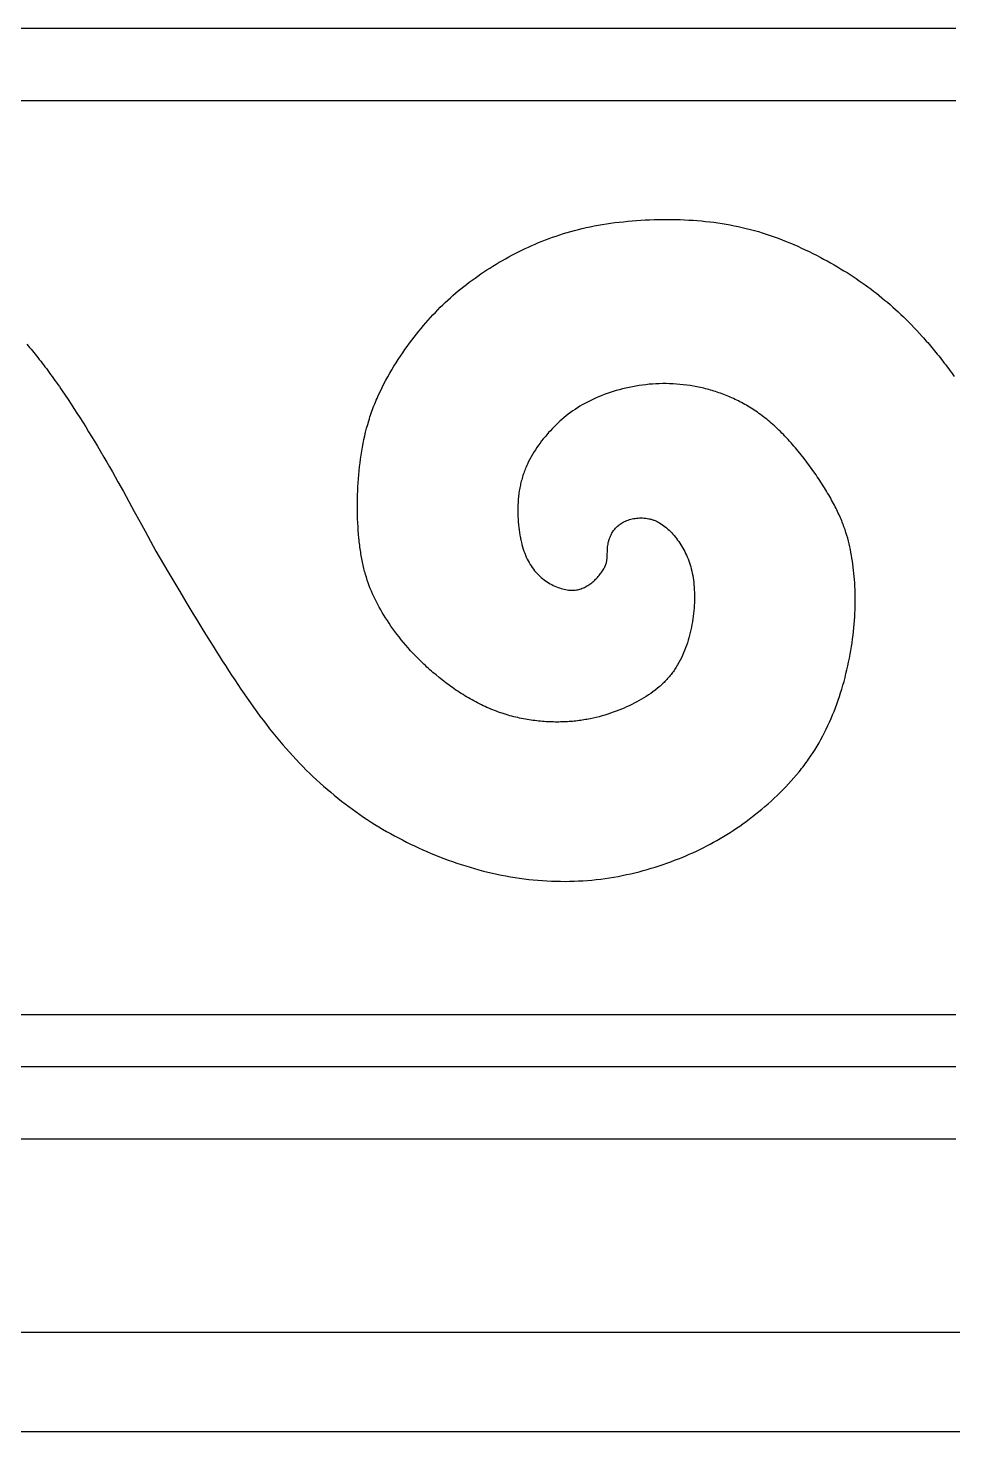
# Model space of a CAD drawing. Extents: x 0 to 279, y 0 to 212.
# Drawn here: x 36 to 69.1, y 161.3 to 211.6 of the extents above; entities that cross this region are included whole.
import ezdxf

# ---------------------------------------------------------------- set-up
doc = ezdxf.new("R2010")
doc.units = 0
doc.layers.add('LAYER_1', color=18, linetype='CONTINUOUS')

msp = doc.modelspace()

# ---------------------------------------------------------------- linework, layer by layer
at = {"layer": 'LAYER_1'}
for points in [[(35.32, 211.577), (36.069, 211.577), (36.82, 211.577), (37.573, 211.577), (39.084, 211.577), (40.597, 211.577), (42.11, 211.577), (43.62, 211.577), (44.373, 211.577), (45.124, 211.577), (45.873, 211.577), (46.619, 211.577), (47.363, 211.577), (48.103, 211.577), (48.839, 211.577), (49.572, 211.577), (50.3, 211.577), (51.023, 211.577), (51.382, 211.577), (51.741, 211.577), (52.097, 211.577), (52.453, 211.577), (52.807, 211.577), (53.159, 211.577), (53.51, 211.577), (53.86, 211.577), (54.207, 211.577), (54.553, 211.577), (54.897, 211.577), (55.24, 211.577), (55.58, 211.577), (55.919, 211.577), (56.255, 211.577), (56.59, 211.577), (56.923, 211.577), (57.253, 211.577), (57.582, 211.577), (57.908, 211.577), (58.232, 211.577), (58.554, 211.577), (58.873, 211.577), (59.191, 211.577), (59.505, 211.577), (59.818, 211.577), (60.127, 211.577), (60.435, 211.577), (60.739, 211.577), (61.041, 211.577), (61.341, 211.577), (61.637, 211.577), (61.931, 211.577), (62.222, 211.577), (62.51, 211.577), (62.796, 211.577), (63.078, 211.577), (63.357, 211.577), (63.634, 211.577), (63.907, 211.577), (64.177, 211.577), (64.444, 211.577), (64.707, 211.577), (64.968, 211.577), (65.225, 211.577), (65.478, 211.577), (65.728, 211.577), (65.975, 211.577), (66.218, 211.577), (66.458, 211.577), (66.694, 211.577), (66.927, 211.577), (67.155, 211.577), (67.38, 211.577), (67.601, 211.577), (67.819, 211.577), (68.032, 211.577), (68.242, 211.577), (68.447, 211.577), (68.649, 211.577), (68.846, 211.577), (69.04, 211.577), (69.229, 211.577)], [(69.229, 208.976), (69.04, 208.976), (68.846, 208.976), (68.649, 208.976), (68.447, 208.976), (68.242, 208.976), (68.032, 208.976), (67.819, 208.976), (67.601, 208.976), (67.38, 208.976), (67.155, 208.976), (66.927, 208.976), (66.694, 208.976), (66.458, 208.976), (66.218, 208.976), (65.975, 208.976), (65.728, 208.976), (65.478, 208.976), (65.225, 208.976), (64.968, 208.976), (64.707, 208.976), (64.444, 208.976), (64.177, 208.976), (63.907, 208.976), (63.634, 208.976), (63.357, 208.976), (63.078, 208.976), (62.796, 208.976), (62.51, 208.976), (62.222, 208.976), (61.931, 208.976), (61.637, 208.976), (61.341, 208.976), (61.041, 208.976), (60.739, 208.976), (60.435, 208.976), (60.127, 208.976), (59.818, 208.976), (59.505, 208.976), (59.191, 208.976), (58.873, 208.976), (58.554, 208.976), (58.232, 208.976), (57.908, 208.976), (57.582, 208.976), (57.253, 208.976), (56.923, 208.976), (56.59, 208.976), (56.255, 208.976), (55.919, 208.976), (55.58, 208.976), (55.24, 208.976), (54.897, 208.976), (54.553, 208.976), (54.207, 208.976), (53.86, 208.976), (53.51, 208.976), (53.159, 208.976), (52.807, 208.976), (52.453, 208.976), (52.097, 208.976), (51.741, 208.976), (51.382, 208.976), (51.023, 208.976), (50.3, 208.976), (49.572, 208.976), (48.839, 208.976), (48.103, 208.976), (47.363, 208.976), (46.619, 208.976), (45.873, 208.976), (45.124, 208.976), (44.373, 208.976), (43.62, 208.976), (42.11, 208.976), (40.597, 208.976), (39.084, 208.976), (37.573, 208.976), (36.82, 208.976), (36.069, 208.976), (35.32, 208.976)], [(40.597, 192.848), (41.026, 192.124), (41.241, 191.763), (41.456, 191.403), (41.672, 191.043), (41.888, 190.685), (42.105, 190.329), (42.323, 189.975), (42.541, 189.623), (42.65, 189.448), (42.76, 189.273), (42.87, 189.1), (42.98, 188.927), (43.09, 188.755), (43.201, 188.584), (43.312, 188.414), (43.423, 188.245), (43.535, 188.078), (43.647, 187.912), (43.759, 187.747), (43.872, 187.584), (43.985, 187.423), (44.099, 187.264), (44.213, 187.106), (44.327, 186.95), (44.442, 186.797), (44.558, 186.645), (44.674, 186.496), (44.79, 186.349), (44.907, 186.205), (44.966, 186.134), (45.024, 186.063), (45.083, 185.993), (45.142, 185.924), (45.261, 185.787), (45.38, 185.653), (45.5, 185.521), (45.62, 185.391), (45.741, 185.264), (45.862, 185.139), (45.985, 185.017), (46.107, 184.897), (46.231, 184.778), (46.355, 184.663), (46.48, 184.549), (46.605, 184.437), (46.732, 184.327), (46.859, 184.219), (46.986, 184.114), (47.115, 184.01), (47.244, 183.908), (47.374, 183.808), (47.504, 183.709), (47.636, 183.613), (47.768, 183.518), (47.901, 183.425), (48.035, 183.334), (48.17, 183.244), (48.306, 183.156), (48.442, 183.07), (48.58, 182.986), (48.718, 182.903), (48.857, 182.822), (48.997, 182.742), (49.139, 182.664), (49.281, 182.588), (49.424, 182.513), (49.568, 182.44), (49.713, 182.368), (49.86, 182.298), (50.007, 182.23), (50.155, 182.163), (50.305, 182.097), (50.455, 182.033), (50.606, 181.971), (50.759, 181.91), (50.912, 181.851), (51.066, 181.793), (51.221, 181.738), (51.377, 181.684), (51.534, 181.632), (51.691, 181.582), (51.849, 181.534), (52.007, 181.488), (52.167, 181.444), (52.326, 181.401), (52.486, 181.362), (52.647, 181.324), (52.808, 181.288), (52.97, 181.255), (53.132, 181.224), (53.294, 181.195), (53.456, 181.168), (53.619, 181.144), (53.782, 181.122), (53.945, 181.103), (54.108, 181.086), (54.271, 181.071), (54.434, 181.059), (54.597, 181.049), (54.759, 181.041), (54.922, 181.036), (55.084, 181.033), (55.246, 181.032), (55.407, 181.034), (55.568, 181.038), (55.729, 181.045), (55.889, 181.054), (56.048, 181.065), (56.207, 181.079), (56.365, 181.095), (56.522, 181.114), (56.678, 181.134), (56.834, 181.158), (56.988, 181.183), (57.142, 181.21), (57.295, 181.24), (57.446, 181.272), (57.597, 181.305), (57.746, 181.341), (57.895, 181.378), (58.042, 181.417), (58.187, 181.458), (58.332, 181.5), (58.475, 181.544), (58.616, 181.59), (58.757, 181.637), (58.895, 181.685), (59.032, 181.735), (59.168, 181.785), (59.302, 181.838), (59.434, 181.891), (59.564, 181.945), (59.694, 182.001), (59.821, 182.058), (59.948, 182.116), (60.073, 182.176), (60.196, 182.237), (60.319, 182.299), (60.44, 182.363), (60.561, 182.429), (60.681, 182.496), (60.799, 182.564), (60.917, 182.635), (61.034, 182.707), (61.151, 182.78), (61.267, 182.856), (61.382, 182.933), (61.498, 183.012), (61.612, 183.094), (61.727, 183.177), (61.841, 183.262), (61.955, 183.349), (62.068, 183.437), (62.18, 183.528), (62.292, 183.62), (62.403, 183.714), (62.513, 183.81), (62.622, 183.907), (62.729, 184.006), (62.836, 184.106), (62.941, 184.208), (63.044, 184.311), (63.145, 184.416), (63.245, 184.521), (63.343, 184.628), (63.439, 184.736), (63.533, 184.846), (63.624, 184.956), (63.669, 185.012), (63.713, 185.067), (63.757, 185.123), (63.8, 185.18), (63.842, 185.236), (63.884, 185.293), (63.925, 185.35), (63.966, 185.407), (64.045, 185.523), (64.122, 185.639), (64.197, 185.756), (64.269, 185.874), (64.339, 185.994), (64.407, 186.114), (64.473, 186.236), (64.537, 186.358), (64.598, 186.482), (64.658, 186.607), (64.715, 186.732), (64.771, 186.859), (64.825, 186.987), (64.877, 187.117), (64.927, 187.247), (64.976, 187.379), (65.022, 187.512), (65.067, 187.646), (65.111, 187.781), (65.152, 187.917), (65.192, 188.053), (65.231, 188.191), (65.267, 188.329), (65.302, 188.467), (65.335, 188.606), (65.367, 188.744), (65.396, 188.883), (65.424, 189.022), (65.45, 189.16), (65.475, 189.298), (65.498, 189.436), (65.519, 189.573), (65.538, 189.709), (65.555, 189.844), (65.571, 189.978), (65.584, 190.111), (65.596, 190.243), (65.607, 190.373), (65.615, 190.502), (65.622, 190.629), (65.627, 190.756), (65.63, 190.88), (65.632, 191.004), (65.633, 191.126), (65.632, 191.247), (65.629, 191.367), (65.625, 191.485), (65.619, 191.602), (65.613, 191.717), (65.605, 191.832), (65.595, 191.945), (65.585, 192.056), (65.573, 192.167), (65.56, 192.276), (65.546, 192.384), (65.531, 192.49), (65.515, 192.596), (65.498, 192.7), (65.479, 192.803), (65.459, 192.906), (65.438, 193.008), (65.414, 193.11), (65.389, 193.212), (65.362, 193.314), (65.333, 193.416), (65.301, 193.519), (65.284, 193.57), (65.267, 193.622), (65.249, 193.674), (65.23, 193.726), (65.21, 193.779), (65.19, 193.832), (65.169, 193.885), (65.148, 193.939), (65.125, 193.993), (65.102, 194.048), (65.078, 194.103), (65.053, 194.158), (65.027, 194.214), (65.001, 194.27), (64.973, 194.327), (64.945, 194.385), (64.915, 194.443), (64.885, 194.502), (64.854, 194.561), (64.822, 194.621), (64.788, 194.682), (64.754, 194.744), (64.719, 194.806), (64.683, 194.868), (64.646, 194.932), (64.608, 194.995), (64.569, 195.059), (64.529, 195.124), (64.489, 195.189), (64.448, 195.254), (64.406, 195.319), (64.363, 195.385), (64.32, 195.451), (64.275, 195.517), (64.231, 195.583), (64.185, 195.649), (64.092, 195.781), (63.997, 195.912), (63.9, 196.043), (63.8, 196.173), (63.699, 196.302), (63.596, 196.429), (63.544, 196.491), (63.492, 196.553), (63.44, 196.615), (63.387, 196.675), (63.334, 196.735), (63.28, 196.795), (63.227, 196.853), (63.173, 196.911), (63.119, 196.968), (63.065, 197.024), (63.011, 197.078), (62.957, 197.132), (62.902, 197.185), (62.848, 197.237), (62.793, 197.288), (62.739, 197.337), (62.684, 197.386), (62.629, 197.434), (62.574, 197.481), (62.519, 197.527), (62.464, 197.572), (62.409, 197.616), (62.353, 197.659), (62.298, 197.701), (62.242, 197.742), (62.186, 197.783), (62.131, 197.822), (62.075, 197.861), (62.019, 197.898), (61.962, 197.935), (61.906, 197.971), (61.85, 198.006), (61.793, 198.04), (61.736, 198.074), (61.679, 198.106), (61.622, 198.138), (61.565, 198.169), (61.508, 198.199), (61.451, 198.229), (61.393, 198.258), (61.335, 198.286), (61.278, 198.313), (61.22, 198.339), (61.162, 198.365), (61.103, 198.39), (61.045, 198.414), (60.986, 198.437), (60.928, 198.46), (60.869, 198.482), (60.81, 198.504), (60.75, 198.525), (60.691, 198.545), (60.631, 198.564), (60.572, 198.583), (60.512, 198.601), (60.452, 198.619), (60.392, 198.636), (60.332, 198.652), (60.271, 198.668), (60.211, 198.683), (60.15, 198.697), (60.089, 198.711), (60.029, 198.724), (59.968, 198.736), (59.907, 198.748), (59.846, 198.759), (59.724, 198.779), (59.601, 198.797), (59.479, 198.812), (59.356, 198.824), (59.233, 198.834), (59.111, 198.842), (58.988, 198.847), (58.865, 198.849), (58.743, 198.849), (58.62, 198.847), (58.498, 198.842), (58.377, 198.834), (58.255, 198.825), (58.135, 198.812), (58.014, 198.798), (57.894, 198.781), (57.775, 198.761), (57.657, 198.74), (57.54, 198.716), (57.424, 198.691), (57.309, 198.663), (57.195, 198.633), (57.082, 198.602), (56.971, 198.568), (56.861, 198.533), (56.753, 198.496), (56.646, 198.457), (56.542, 198.416), (56.439, 198.374), (56.338, 198.33), (56.239, 198.285), (56.19, 198.262), (56.142, 198.238), (56.095, 198.214), (56.048, 198.19), (55.955, 198.14), (55.865, 198.089), (55.777, 198.037), (55.691, 197.983), (55.606, 197.928), (55.524, 197.871), (55.443, 197.813), (55.364, 197.754), (55.287, 197.694), (55.211, 197.632), (55.137, 197.569), (55.064, 197.505), (54.993, 197.439), (54.923, 197.373), (54.855, 197.305), (54.788, 197.236), (54.722, 197.165), (54.657, 197.094), (54.593, 197.021), (54.531, 196.948), (54.469, 196.873), (54.409, 196.797), (54.351, 196.719), (54.294, 196.641), (54.238, 196.561), (54.184, 196.48), (54.132, 196.398), (54.081, 196.315), (54.033, 196.23), (53.986, 196.145), (53.941, 196.057), (53.899, 195.969), (53.879, 195.924), (53.859, 195.879), (53.84, 195.834), (53.821, 195.788), (53.803, 195.742), (53.786, 195.696), (53.769, 195.649), (53.753, 195.602), (53.737, 195.555), (53.722, 195.507), (53.708, 195.459), (53.695, 195.411), (53.682, 195.362), (53.67, 195.313), (53.658, 195.264), (53.647, 195.214), (53.637, 195.164), (53.627, 195.114), (53.619, 195.064), (53.61, 195.013), (53.596, 194.911), (53.584, 194.809), (53.574, 194.707), (53.566, 194.604), (53.561, 194.502), (53.558, 194.399), (53.557, 194.297), (53.558, 194.196), (53.561, 194.095), (53.566, 193.996), (53.572, 193.897), (53.581, 193.8), (53.591, 193.704), (53.603, 193.61), (53.616, 193.517), (53.631, 193.427), (53.639, 193.382), (53.647, 193.338), (53.656, 193.295), (53.665, 193.252), (53.684, 193.168), (53.705, 193.086), (53.727, 193.007), (53.751, 192.929), (53.776, 192.853), (53.802, 192.78), (53.831, 192.708), (53.86, 192.639), (53.892, 192.571), (53.925, 192.506), (53.959, 192.442), (53.995, 192.38), (54.033, 192.321), (54.072, 192.263), (54.113, 192.207), (54.156, 192.153), (54.2, 192.101), (54.246, 192.051), (54.294, 192.003), (54.343, 191.956), (54.393, 191.912), (54.445, 191.869), (54.497, 191.828), (54.551, 191.79), (54.605, 191.753), (54.66, 191.718), (54.715, 191.686), (54.771, 191.655), (54.827, 191.627), (54.883, 191.6), (54.939, 191.576), (54.995, 191.554), (55.05, 191.534), (55.105, 191.516), (55.16, 191.5), (55.213, 191.487), (55.266, 191.476), (55.317, 191.467), (55.368, 191.461), (55.418, 191.456), (55.466, 191.454), (55.514, 191.454), (55.56, 191.456), (55.606, 191.459), (55.651, 191.465), (55.695, 191.473), (55.738, 191.483), (55.781, 191.494), (55.822, 191.507), (55.863, 191.522), (55.904, 191.538), (55.943, 191.556), (55.982, 191.576), (56.02, 191.597), (56.058, 191.62), (56.096, 191.644), (56.132, 191.669), (56.169, 191.696), (56.204, 191.724), (56.239, 191.753), (56.274, 191.783), (56.308, 191.814), (56.341, 191.845), (56.373, 191.878), (56.404, 191.911), (56.434, 191.944), (56.463, 191.978), (56.491, 192.013), (56.518, 192.047), (56.543, 192.081), (56.567, 192.116), (56.59, 192.15), (56.611, 192.184), (56.631, 192.218), (56.649, 192.251), (56.666, 192.284), (56.681, 192.317), (56.694, 192.348), (56.706, 192.379), (56.716, 192.409), (56.725, 192.439), (56.732, 192.468), (56.739, 192.497), (56.744, 192.525), (56.748, 192.553), (56.752, 192.581), (56.754, 192.608), (56.756, 192.635), (56.759, 192.688), (56.76, 192.74), (56.761, 192.844), (56.762, 192.896), (56.765, 192.948), (56.77, 193.001), (56.776, 193.054), (56.785, 193.108), (56.796, 193.162), (56.803, 193.189), (56.81, 193.216), (56.818, 193.244), (56.826, 193.272), (56.836, 193.3), (56.846, 193.328), (56.857, 193.356), (56.869, 193.384), (56.882, 193.413), (56.896, 193.442), (56.911, 193.471), (56.926, 193.5), (56.943, 193.529), (56.962, 193.557), (56.981, 193.586), (57.002, 193.614), (57.024, 193.642), (57.047, 193.67), (57.072, 193.697), (57.098, 193.724), (57.126, 193.75), (57.156, 193.776), (57.187, 193.8), (57.22, 193.824), (57.254, 193.847), (57.291, 193.87), (57.329, 193.891), (57.369, 193.911), (57.412, 193.93), (57.456, 193.948), (57.502, 193.965), (57.549, 193.98), (57.598, 193.994), (57.648, 194.006), (57.699, 194.017), (57.751, 194.026), (57.804, 194.033), (57.858, 194.038), (57.913, 194.042), (57.968, 194.043), (58.023, 194.042), (58.079, 194.039), (58.135, 194.033), (58.191, 194.025), (58.247, 194.014), (58.275, 194.008), (58.303, 194.001), (58.33, 193.994), (58.358, 193.986), (58.385, 193.977), (58.413, 193.967), (58.44, 193.957), (58.467, 193.946), (58.494, 193.934), (58.521, 193.921), (58.547, 193.908), (58.574, 193.895), (58.626, 193.866), (58.678, 193.834), (58.729, 193.8), (58.779, 193.764), (58.829, 193.726), (58.877, 193.686), (58.925, 193.644), (58.973, 193.6), (59.019, 193.554), (59.064, 193.507), (59.109, 193.458), (59.152, 193.408), (59.195, 193.356), (59.237, 193.303), (59.277, 193.249), (59.317, 193.193), (59.355, 193.137), (59.393, 193.079), (59.429, 193.021), (59.464, 192.961), (59.498, 192.9), (59.53, 192.838), (59.562, 192.774), (59.592, 192.71), (59.621, 192.644), (59.648, 192.576), (59.674, 192.508), (59.699, 192.437), (59.722, 192.366), (59.744, 192.292), (59.764, 192.217), (59.783, 192.141), (59.8, 192.063), (59.815, 191.983), (59.829, 191.902), (59.841, 191.818), (59.852, 191.733), (59.861, 191.647), (59.868, 191.558), (59.873, 191.469), (59.877, 191.378), (59.879, 191.286), (59.88, 191.193), (59.879, 191.099), (59.876, 191.004), (59.871, 190.908), (59.865, 190.812), (59.857, 190.716), (59.847, 190.619), (59.835, 190.522), (59.822, 190.425), (59.807, 190.328), (59.79, 190.231), (59.772, 190.135), (59.752, 190.039), (59.73, 189.943), (59.706, 189.848), (59.681, 189.754), (59.654, 189.661), (59.625, 189.568), (59.594, 189.477), (59.561, 189.386), (59.526, 189.296), (59.489, 189.208), (59.451, 189.12), (59.41, 189.034), (59.367, 188.949), (59.323, 188.866), (59.276, 188.784), (59.252, 188.743), (59.227, 188.703), (59.202, 188.663), (59.176, 188.624), (59.15, 188.585), (59.123, 188.547), (59.095, 188.509), (59.067, 188.471), (59.039, 188.434), (59.01, 188.397), (58.98, 188.361), (58.95, 188.325), (58.919, 188.29), (58.888, 188.255), (58.856, 188.221), (58.823, 188.187), (58.79, 188.154), (58.757, 188.121), (58.723, 188.088), (58.688, 188.056), (58.653, 188.024), (58.618, 187.993), (58.545, 187.932), (58.471, 187.873), (58.394, 187.815), (58.316, 187.759), (58.236, 187.704), (58.155, 187.651), (58.072, 187.6), (57.987, 187.549), (57.901, 187.501), (57.814, 187.453), (57.725, 187.407), (57.635, 187.363), (57.544, 187.319), (57.451, 187.277), (57.358, 187.236), (57.264, 187.196), (57.168, 187.157), (57.071, 187.12), (56.974, 187.084), (56.874, 187.049), (56.774, 187.016), (56.673, 186.984), (56.57, 186.954), (56.465, 186.925), (56.359, 186.899), (56.252, 186.874), (56.143, 186.851), (56.032, 186.829), (55.976, 186.82), (55.92, 186.81), (55.863, 186.801), (55.806, 186.793), (55.749, 186.785), (55.69, 186.778), (55.632, 186.771), (55.573, 186.765), (55.514, 186.759), (55.454, 186.754), (55.393, 186.75), (55.332, 186.746), (55.271, 186.743), (55.209, 186.74), (55.147, 186.738), (55.084, 186.737), (55.021, 186.736), (54.957, 186.735), (54.893, 186.736), (54.829, 186.737), (54.764, 186.739), (54.699, 186.741), (54.633, 186.744), (54.567, 186.748), (54.501, 186.753), (54.434, 186.758), (54.368, 186.764), (54.301, 186.77), (54.233, 186.778), (54.166, 186.786), (54.098, 186.795), (54.03, 186.804), (53.962, 186.815), (53.894, 186.826), (53.826, 186.838), (53.757, 186.851), (53.688, 186.864), (53.62, 186.879), (53.551, 186.894), (53.482, 186.91), (53.413, 186.927), (53.344, 186.945), (53.275, 186.963), (53.206, 186.983), (53.138, 187.003), (53.069, 187.024), (53, 187.047), (52.931, 187.07), (52.863, 187.094), (52.794, 187.119), (52.726, 187.144), (52.657, 187.171), (52.589, 187.199), (52.521, 187.228), (52.453, 187.257), (52.386, 187.288), (52.319, 187.319), (52.251, 187.352), (52.185, 187.385), (52.118, 187.419), (52.051, 187.453), (51.985, 187.489), (51.92, 187.525), (51.854, 187.562), (51.789, 187.6), (51.724, 187.638), (51.66, 187.677), (51.595, 187.717), (51.532, 187.757), (51.468, 187.798), (51.405, 187.839), (51.343, 187.881), (51.281, 187.924), (51.219, 187.967), (51.158, 188.01), (51.097, 188.054), (50.977, 188.143), (50.859, 188.234), (50.743, 188.326), (50.629, 188.42), (50.517, 188.514), (50.463, 188.562), (50.408, 188.609), (50.355, 188.657), (50.302, 188.705), (50.25, 188.754), (50.198, 188.802), (50.147, 188.85), (50.097, 188.899), (50.048, 188.948), (49.999, 188.996), (49.951, 189.045), (49.903, 189.094), (49.856, 189.143), (49.81, 189.191), (49.765, 189.24), (49.72, 189.289), (49.632, 189.387), (49.547, 189.486), (49.464, 189.584), (49.383, 189.682), (49.305, 189.78), (49.23, 189.878), (49.157, 189.976), (49.086, 190.074), (49.017, 190.172), (48.951, 190.269), (48.887, 190.367), (48.825, 190.463), (48.765, 190.56), (48.707, 190.656), (48.652, 190.752), (48.598, 190.847), (48.546, 190.942), (48.497, 191.037), (48.449, 191.132), (48.403, 191.227), (48.359, 191.323), (48.317, 191.419), (48.277, 191.517), (48.239, 191.615), (48.202, 191.714), (48.168, 191.815), (48.135, 191.917), (48.103, 192.021), (48.088, 192.074), (48.074, 192.127), (48.06, 192.181), (48.046, 192.235), (48.033, 192.29), (48.02, 192.346), (48.008, 192.402), (47.996, 192.458), (47.984, 192.515), (47.973, 192.573), (47.962, 192.632), (47.951, 192.691), (47.941, 192.751), (47.932, 192.812), (47.922, 192.874), (47.913, 192.936), (47.905, 192.999), (47.897, 193.062), (47.889, 193.126), (47.882, 193.191), (47.875, 193.257), (47.868, 193.322), (47.856, 193.456), (47.846, 193.591), (47.837, 193.728), (47.829, 193.867), (47.824, 194.007), (47.82, 194.148), (47.817, 194.29), (47.816, 194.433), (47.816, 194.577), (47.818, 194.721), (47.822, 194.865), (47.827, 195.01), (47.834, 195.154), (47.842, 195.298), (47.852, 195.442), (47.863, 195.585), (47.877, 195.727), (47.891, 195.869), (47.908, 196.01), (47.926, 196.151), (47.946, 196.291), (47.968, 196.43), (47.992, 196.569), (48.018, 196.707), (48.047, 196.844), (48.077, 196.981), (48.11, 197.117), (48.145, 197.253), (48.183, 197.388), (48.222, 197.523), (48.243, 197.59), (48.265, 197.657), (48.287, 197.724), (48.31, 197.791), (48.333, 197.858), (48.358, 197.924), (48.382, 197.991), (48.408, 198.057), (48.434, 198.123), (48.461, 198.189), (48.489, 198.255), (48.517, 198.321), (48.546, 198.386), (48.575, 198.452), (48.637, 198.582), (48.7, 198.712), (48.766, 198.841), (48.833, 198.969), (48.903, 199.096), (48.975, 199.222), (49.048, 199.346), (49.123, 199.47), (49.199, 199.592), (49.277, 199.713), (49.355, 199.832), (49.435, 199.95), (49.516, 200.066), (49.597, 200.18), (49.679, 200.292), (49.762, 200.403), (49.845, 200.511), (49.928, 200.618), (50.012, 200.722), (50.095, 200.825), (50.179, 200.925), (50.264, 201.024), (50.349, 201.121), (50.434, 201.216), (50.52, 201.31), (50.607, 201.401), (50.694, 201.492), (50.782, 201.581), (50.871, 201.668), (50.961, 201.754), (51.051, 201.839), (51.143, 201.922), (51.236, 202.005), (51.33, 202.086), (51.425, 202.166), (51.522, 202.245), (51.619, 202.324), (51.718, 202.401), (51.819, 202.478), (51.921, 202.554), (52.024, 202.629), (52.128, 202.702), (52.233, 202.775), (52.34, 202.847), (52.448, 202.918), (52.557, 202.988), (52.667, 203.057), (52.778, 203.125), (52.89, 203.192), (53.003, 203.257), (53.117, 203.322), (53.232, 203.385), (53.348, 203.447), (53.464, 203.508), (53.582, 203.567), (53.7, 203.625), (53.819, 203.682), (53.938, 203.738), (54.059, 203.792), (54.18, 203.845), (54.302, 203.897), (54.426, 203.947), (54.55, 203.996), (54.675, 204.043), (54.802, 204.089), (54.929, 204.134), (55.058, 204.176), (55.189, 204.218), (55.321, 204.258), (55.454, 204.296), (55.589, 204.333), (55.725, 204.368), (55.863, 204.402), (56.003, 204.434), (56.144, 204.464), (56.287, 204.493), (56.433, 204.52), (56.579, 204.545), (56.728, 204.569), (56.878, 204.591), (57.03, 204.612), (57.183, 204.63), (57.337, 204.647), (57.492, 204.663), (57.647, 204.677), (57.804, 204.689), (57.961, 204.699), (58.118, 204.708), (58.275, 204.715), (58.433, 204.721), (58.59, 204.724), (58.747, 204.727), (58.904, 204.727), (59.06, 204.726), (59.215, 204.724), (59.37, 204.719), (59.523, 204.714), (59.676, 204.706), (59.828, 204.697), (59.978, 204.686), (60.128, 204.673), (60.277, 204.659), (60.426, 204.642), (60.574, 204.624), (60.721, 204.604), (60.867, 204.582), (61.013, 204.558), (61.158, 204.532), (61.303, 204.504), (61.447, 204.474), (61.591, 204.442), (61.735, 204.407), (61.879, 204.371), (62.022, 204.332), (62.165, 204.291), (62.307, 204.247), (62.45, 204.202), (62.592, 204.154), (62.735, 204.103), (62.876, 204.051), (63.017, 203.997), (63.157, 203.942), (63.297, 203.884), (63.436, 203.825), (63.573, 203.765), (63.71, 203.703), (63.845, 203.64), (63.98, 203.576), (64.112, 203.51), (64.243, 203.444), (64.373, 203.377), (64.501, 203.31), (64.627, 203.241), (64.751, 203.172), (64.873, 203.103), (64.993, 203.033), (65.11, 202.964), (65.226, 202.893), (65.34, 202.823), (65.451, 202.752), (65.561, 202.68), (65.67, 202.608), (65.776, 202.535), (65.882, 202.462), (65.986, 202.388), (66.089, 202.313), (66.19, 202.237), (66.291, 202.16), (66.391, 202.082), (66.489, 202.003), (66.588, 201.923), (66.685, 201.842), (66.782, 201.76), (66.879, 201.676), (66.975, 201.591), (67.071, 201.504), (67.167, 201.416), (67.263, 201.327), (67.359, 201.235), (67.455, 201.142), (67.55, 201.047), (67.646, 200.95), (67.742, 200.85), (67.839, 200.749), (67.935, 200.645), (68.032, 200.539), (68.08, 200.485), (68.129, 200.43), (68.177, 200.374), (68.226, 200.318), (68.275, 200.261), (68.324, 200.204), (68.373, 200.146), (68.422, 200.087), (68.471, 200.027), (68.521, 199.967), (68.57, 199.905), (68.62, 199.843), (68.67, 199.781), (68.72, 199.717), (68.77, 199.653), (68.82, 199.587), (68.871, 199.521), (68.922, 199.454), (68.972, 199.387), (69.023, 199.318), (69.075, 199.249), (69.126, 199.178), (69.177, 199.107)], [(35.986, 200.261), (36.034, 200.204), (36.083, 200.146), (36.133, 200.087), (36.182, 200.027), (36.231, 199.967), (36.281, 199.905), (36.331, 199.843), (36.38, 199.781), (36.43, 199.717), (36.481, 199.653), (36.531, 199.587), (36.581, 199.521), (36.632, 199.454), (36.683, 199.387), (36.734, 199.318), (36.785, 199.249), (36.836, 199.178), (36.888, 199.107), (36.94, 199.035), (36.991, 198.963), (37.043, 198.889), (37.095, 198.815), (37.147, 198.741), (37.199, 198.665), (37.251, 198.589), (37.356, 198.435), (37.461, 198.279), (37.566, 198.12), (37.671, 197.959), (37.776, 197.796), (37.881, 197.632), (37.986, 197.465), (38.091, 197.297), (38.196, 197.128), (38.3, 196.958), (38.403, 196.787), (38.507, 196.614), (38.609, 196.441), (38.661, 196.355), (38.667, 196.344), (38.67, 196.338), (38.672, 196.336), (38.673, 196.334), (38.679, 196.323), (38.692, 196.301), (38.743, 196.214), (38.844, 196.04), (38.945, 195.865), (39.045, 195.69), (39.244, 195.338), (39.44, 194.985), (39.636, 194.631), (39.829, 194.276), (40.022, 193.919), (40.214, 193.563), (40.597, 192.848)], [(35.32, 176.268), (36.069, 176.268), (36.82, 176.268), (37.573, 176.268), (39.084, 176.268), (40.597, 176.268), (42.11, 176.268), (43.62, 176.268), (44.373, 176.268), (45.124, 176.268), (45.873, 176.268), (46.619, 176.268), (47.363, 176.268), (48.103, 176.268), (48.839, 176.268), (49.572, 176.268), (50.3, 176.268), (51.023, 176.268), (51.382, 176.268), (51.741, 176.268), (52.097, 176.268), (52.453, 176.268), (52.807, 176.268), (53.159, 176.268), (53.51, 176.268), (53.86, 176.268), (54.207, 176.268), (54.553, 176.268), (54.897, 176.268), (55.24, 176.268), (55.58, 176.268), (55.919, 176.268), (56.255, 176.268), (56.59, 176.268), (56.923, 176.268), (57.253, 176.268), (57.582, 176.268), (57.908, 176.268), (58.232, 176.268), (58.554, 176.268), (58.873, 176.268), (59.191, 176.268), (59.505, 176.268), (59.818, 176.268), (60.127, 176.268), (60.435, 176.268), (60.739, 176.268), (61.041, 176.268), (61.341, 176.268), (61.637, 176.268), (61.931, 176.268), (62.222, 176.268), (62.51, 176.268), (62.796, 176.268), (63.078, 176.268), (63.357, 176.268), (63.634, 176.268), (63.907, 176.268), (64.177, 176.268), (64.444, 176.268), (64.707, 176.268), (64.968, 176.268), (65.225, 176.268), (65.478, 176.268), (65.728, 176.268), (65.975, 176.268), (66.218, 176.268), (66.458, 176.268), (66.694, 176.268), (66.927, 176.268), (67.155, 176.268), (67.38, 176.268), (67.601, 176.268), (67.819, 176.268), (68.032, 176.268), (68.242, 176.268), (68.447, 176.268), (68.649, 176.268), (68.846, 176.268), (69.04, 176.268), (69.229, 176.268)], [(35.32, 174.409), (36.069, 174.409), (36.82, 174.409), (37.573, 174.409), (39.084, 174.409), (40.597, 174.409), (42.11, 174.409), (43.62, 174.409), (44.373, 174.409), (45.124, 174.409), (45.873, 174.409), (46.619, 174.409), (47.363, 174.409), (48.103, 174.409), (48.839, 174.409), (49.572, 174.409), (50.3, 174.409), (51.023, 174.409), (51.382, 174.409), (51.741, 174.409), (52.097, 174.409), (52.453, 174.409), (52.807, 174.409), (53.159, 174.409), (53.51, 174.409), (53.86, 174.409), (54.207, 174.409), (54.553, 174.409), (54.897, 174.409), (55.24, 174.409), (55.58, 174.409), (55.919, 174.409), (56.255, 174.409), (56.59, 174.409), (56.923, 174.409), (57.253, 174.409), (57.582, 174.409), (57.908, 174.409), (58.232, 174.409), (58.554, 174.409), (58.873, 174.409), (59.191, 174.409), (59.505, 174.409), (59.818, 174.409), (60.127, 174.409), (60.435, 174.409), (60.739, 174.409), (61.041, 174.409), (61.341, 174.409), (61.637, 174.409), (61.931, 174.409), (62.222, 174.409), (62.51, 174.409), (62.796, 174.409), (63.078, 174.409), (63.357, 174.409), (63.634, 174.409), (63.907, 174.409), (64.177, 174.409), (64.444, 174.409), (64.707, 174.409), (64.968, 174.409), (65.225, 174.409), (65.478, 174.409), (65.728, 174.409), (65.975, 174.409), (66.218, 174.409), (66.458, 174.409), (66.694, 174.409), (66.927, 174.409), (67.155, 174.409), (67.38, 174.409), (67.601, 174.409), (67.819, 174.409), (68.032, 174.409), (68.242, 174.409), (68.447, 174.409), (68.649, 174.409), (68.846, 174.409), (69.04, 174.409), (69.229, 174.409)], [(69.229, 171.808), (69.04, 171.808), (68.846, 171.808), (68.649, 171.808), (68.447, 171.808), (68.242, 171.808), (68.032, 171.808), (67.819, 171.808), (67.601, 171.808), (67.38, 171.808), (67.155, 171.808), (66.927, 171.808), (66.694, 171.808), (66.458, 171.808), (66.218, 171.808), (65.975, 171.808), (65.728, 171.808), (65.478, 171.808), (65.225, 171.808), (64.968, 171.808), (64.707, 171.808), (64.444, 171.808), (64.177, 171.808), (63.907, 171.808), (63.634, 171.808), (63.357, 171.808), (63.078, 171.808), (62.796, 171.808), (62.51, 171.808), (62.222, 171.808), (61.931, 171.808), (61.637, 171.808), (61.341, 171.808), (61.041, 171.808), (60.739, 171.808), (60.435, 171.808), (60.127, 171.808), (59.818, 171.808), (59.505, 171.808), (59.191, 171.808), (58.873, 171.808), (58.554, 171.808), (58.232, 171.808), (57.908, 171.808), (57.582, 171.808), (57.253, 171.808), (56.923, 171.808), (56.59, 171.808), (56.255, 171.808), (55.919, 171.808), (55.58, 171.808), (55.24, 171.808), (54.897, 171.808), (54.553, 171.808), (54.207, 171.808), (53.86, 171.808), (53.51, 171.808), (53.159, 171.808), (52.807, 171.808), (52.453, 171.808), (52.097, 171.808), (51.741, 171.808), (51.382, 171.808), (51.023, 171.808), (50.3, 171.808), (49.572, 171.808), (48.839, 171.808), (48.103, 171.808), (47.363, 171.808), (46.619, 171.808), (45.873, 171.808), (45.124, 171.808), (44.373, 171.808), (43.62, 171.808), (42.11, 171.808), (40.597, 171.808), (39.084, 171.808), (37.573, 171.808), (36.82, 171.808), (36.069, 171.808), (35.32, 171.808)], [(35.526, 164.891), (36.206, 164.891), (36.889, 164.891), (37.577, 164.891), (38.268, 164.891), (38.963, 164.891), (39.663, 164.891), (40.365, 164.891), (41.072, 164.891), (41.782, 164.891), (42.495, 164.891), (43.212, 164.891), (43.931, 164.891), (44.654, 164.891), (45.38, 164.891), (46.109, 164.891), (46.841, 164.891), (47.575, 164.891), (49.052, 164.891), (50.538, 164.891), (52.034, 164.891), (53.537, 164.891), (55.049, 164.891), (56.567, 164.891), (58.091, 164.891), (59.621, 164.891), (61.155, 164.891), (62.692, 164.891), (65.776, 164.891), (68.866, 164.891), (71.956, 164.891)], [(71.956, 161.323), (68.866, 161.323), (65.776, 161.323), (62.692, 161.323), (61.155, 161.323), (59.621, 161.323), (58.091, 161.323), (56.567, 161.323), (55.049, 161.323), (53.537, 161.323), (52.034, 161.323), (50.538, 161.323), (49.052, 161.323), (47.575, 161.323), (46.841, 161.323), (46.109, 161.323), (45.38, 161.323), (44.654, 161.323), (43.931, 161.323), (43.212, 161.323), (42.495, 161.323), (41.782, 161.323), (41.072, 161.323), (40.365, 161.323), (39.663, 161.323), (38.963, 161.323), (38.268, 161.323), (37.577, 161.323), (36.889, 161.323), (36.206, 161.323), (35.526, 161.323)]]:
    msp.add_lwpolyline(points, dxfattribs=at)

doc.saveas('drawing.dxf')
